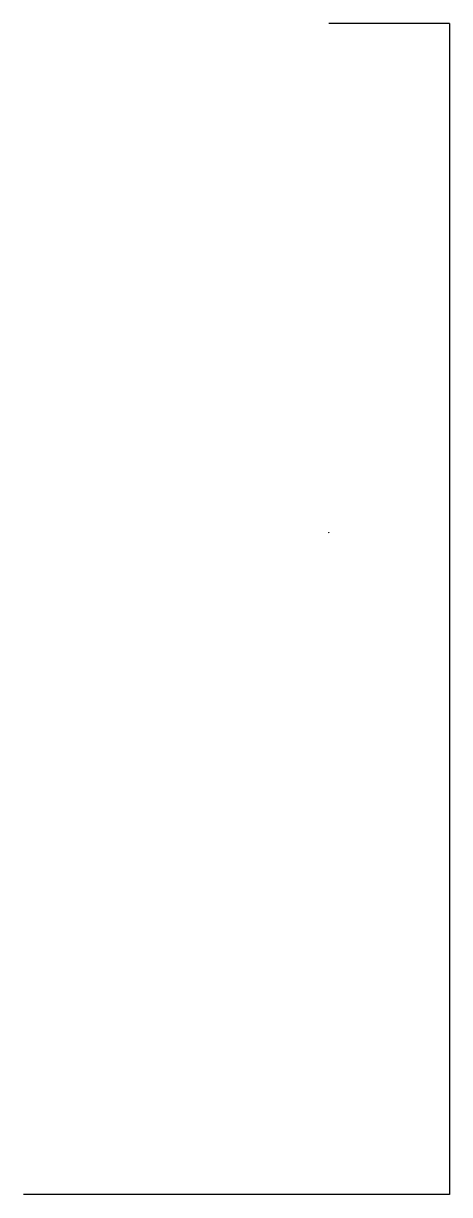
# Model space of a CAD drawing. Header units: inches. Extents: x -788 to 330, y -308 to 185.
# Drawn here: x -787.8 to -748.2, y 76 to 184.8 of the extents above.
import ezdxf

# ---------------------------------------------------------------- set-up
doc = ezdxf.new("R2010")
doc.units = ezdxf.units.IN
doc.header["$MEASUREMENT"] = 0
doc.layers.add('A-JANEL-IDEN', color=1, linetype='Continuous')

msp = doc.modelspace()

# ---------------------------------------------------------------- linework, layer by layer
at = {"layer": 'A-JANEL-IDEN'}
for p, q in [((-748.16, 184.81), (-759.39, 184.81)), ((-748.16, 184.81), (-748.16, 76.01)), ((-748.16, 76.01), (-787.77, 76.01))]:
    msp.add_line(p, q, dxfattribs=at)
msp.add_arc((-773.58, 123.31), 20.1, 44.9009, 45.0991, dxfattribs=at)
msp.add_arc((-773.58, 123.31), 20.1, 44.9009, 45.0991, dxfattribs=at)

doc.saveas('drawing.dxf')
